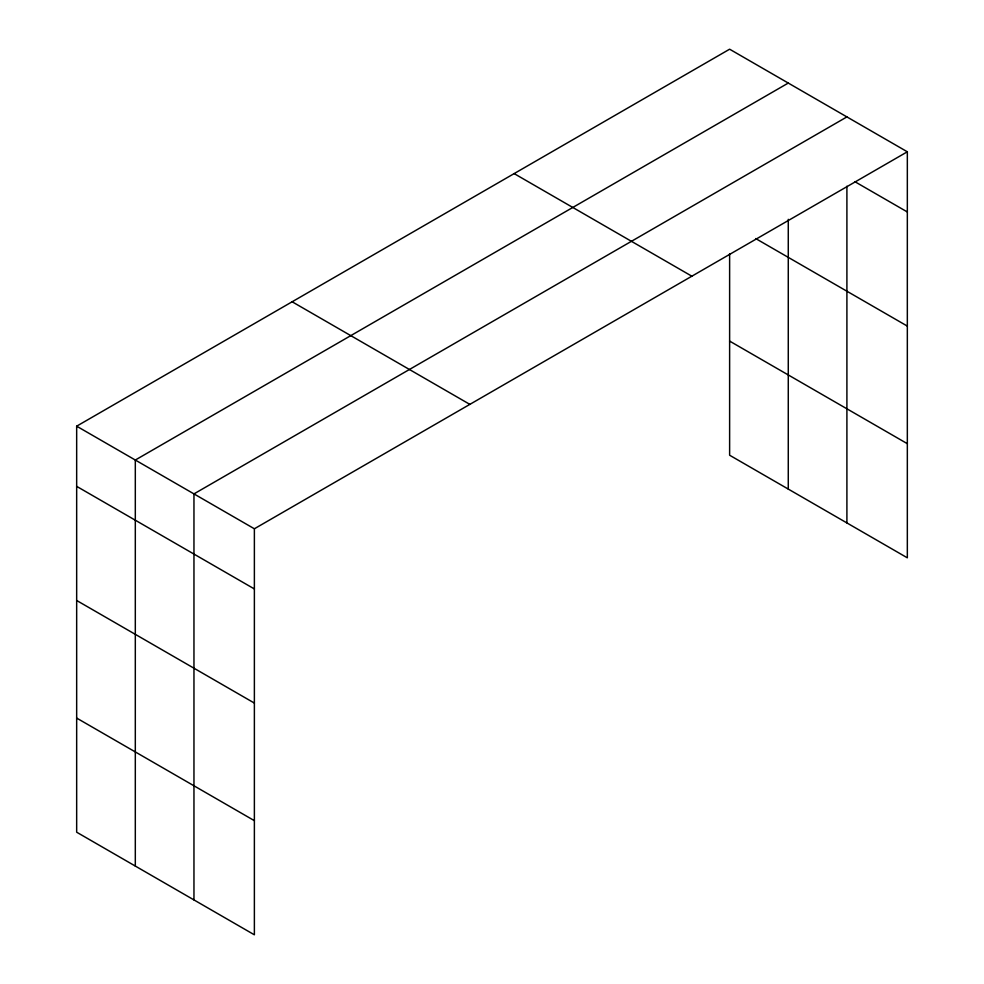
<?xml version="1.0" encoding="UTF-8"?>
<svg xmlns="http://www.w3.org/2000/svg" width="984" height="984" viewBox="0 0 984 984"><rect width="100%" height="100%" fill="white"/><g stroke="black" fill="none" stroke-linecap="round" stroke-linejoin="round"><path stroke-width="1.48" d="M76.666 426.183L254.376 528.777L254.376 934.8L76.666 832.206L76.666 426.183L729.624 49.2L907.334 151.794L907.334 557.817L729.624 455.223L729.624 253.651M788.27 83.062L135.312 460.032L135.312 866.055M846.904 116.911L193.959 493.894L193.959 899.917M254.376 528.777L907.334 151.794M854.788 181.634L907.334 211.966M755.687 238.558L907.334 326.098M514.152 173.602L691.85 276.197M729.624 341.091L907.334 443.686M292.15 301.78L469.848 404.375M76.666 486.354L254.376 588.949M76.666 600.486L254.376 703.08M76.666 718.074L254.376 820.668M846.904 186.222L846.904 522.934M788.27 219.321L788.27 489.085"/></g></svg>
